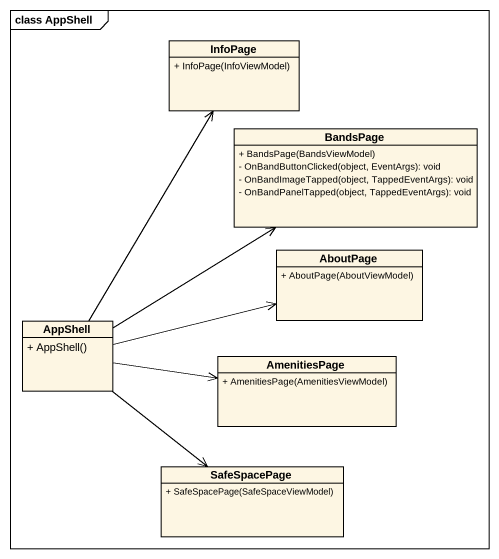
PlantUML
@startuml
mainframe class AppShell
hide circle
hide empty members
skinparam classAttributeIconSize 0
class InfoPage {
  + InfoPage(InfoViewModel)
}
class BandsPage {
  + BandsPage(BandsViewModel)
  - OnBandButtonClicked(object, EventArgs): void
  - OnBandImageTapped(object, TappedEventArgs): void
  - OnBandPanelTapped(object, TappedEventArgs): void
}
class AboutPage {
  + AboutPage(AboutViewModel)
}
class AppShell {
  + AppShell()
}
class AmenitiesPage {
  + AmenitiesPage(AmenitiesViewModel)
}
class SafeSpacePage {
  + SafeSpacePage(SafeSpaceViewModel)
}
AppShell -up-> InfoPage
AppShell -up-> BandsPage
AppShell -right-> AboutPage
AppShell -right-> AmenitiesPage
AppShell --> SafeSpacePage
@enduml
